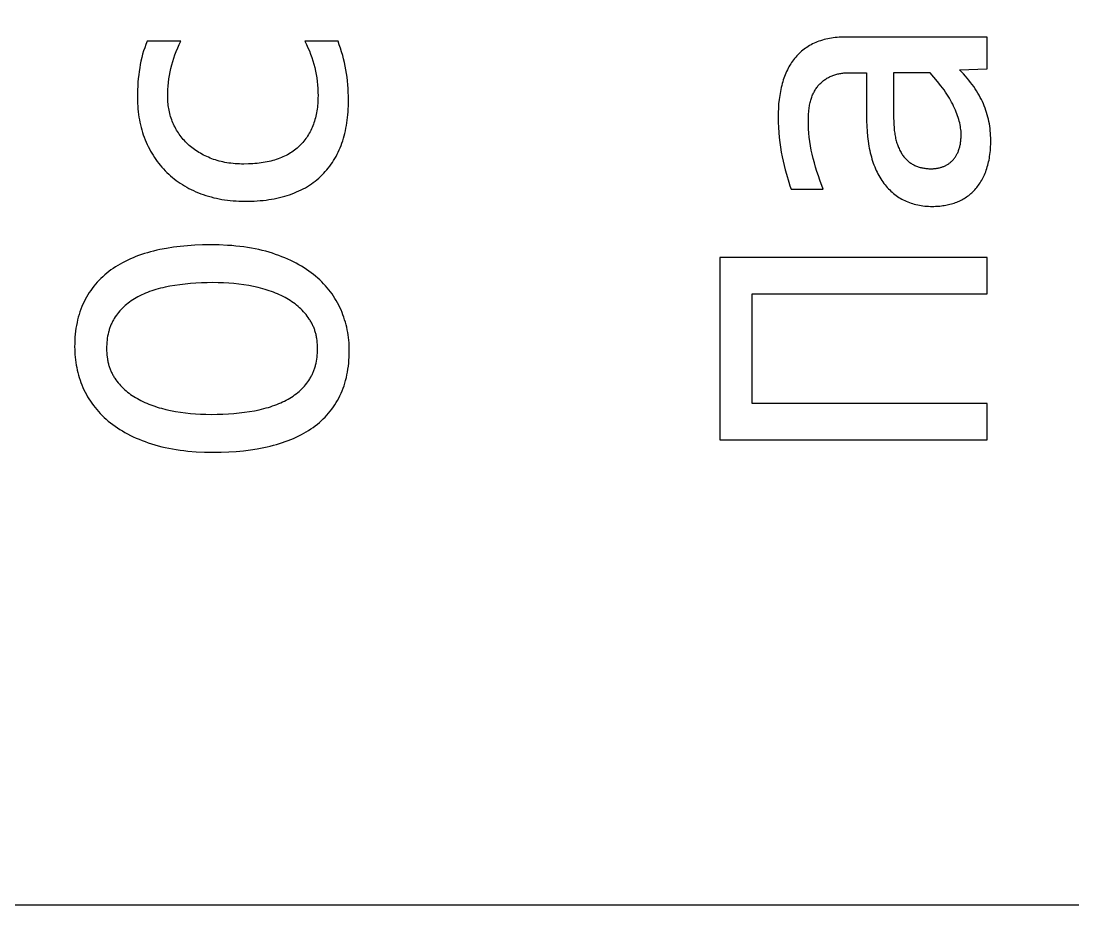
# Model space of a CAD drawing. Extents: x -175 to 175, y 1066 to 1531.
# Drawn here: x -87.3 to -8.6, y 1308 to 1374.1 of the extents above; entities that cross this region are included whole.
import ezdxf

# ---------------------------------------------------------------- set-up
doc = ezdxf.new("R2010")
doc.units = 0
doc.layers.add('DEFAULT', color=7, linetype='CONTINUOUS')

msp = doc.modelspace()

# ---------------------------------------------------------------- linework, layer by layer
at = {"layer": 'DEFAULT'}
for points in [[(-166, 1308), (145, 1308), (145, 1531), (-166, 1531)], [(-17.066, 1370.487), (-15, 1370.549), (-15, 1372.936), (-25.589, 1372.936), (-25.748, 1372.934), (-25.905, 1372.929), (-26.059, 1372.921), (-26.211, 1372.91), (-26.36, 1372.895), (-26.506, 1372.878), (-26.649, 1372.857), (-26.79, 1372.832), (-26.929, 1372.805), (-27.064, 1372.774), (-27.197, 1372.74), (-27.328, 1372.703), (-27.456, 1372.663), (-27.581, 1372.619), (-27.703, 1372.573), (-27.823, 1372.523), (-27.941, 1372.47), (-28.055, 1372.414), (-28.168, 1372.355), (-28.278, 1372.294), (-28.385, 1372.229), (-28.49, 1372.162), (-28.592, 1372.092), (-28.692, 1372.02), (-28.789, 1371.944), (-28.884, 1371.866), (-28.976, 1371.785), (-29.066, 1371.701), (-29.153, 1371.614), (-29.238, 1371.524), (-29.32, 1371.432), (-29.399, 1371.337), (-29.477, 1371.239), (-29.551, 1371.138), (-29.623, 1371.035), (-29.693, 1370.929), (-29.76, 1370.82), (-29.825, 1370.709), (-29.887, 1370.595), (-29.946, 1370.478), (-30.004, 1370.358), (-30.058, 1370.236), (-30.11, 1370.111), (-30.16, 1369.984), (-30.207, 1369.854), (-30.251, 1369.721), (-30.293, 1369.585), (-30.333, 1369.447), (-30.37, 1369.306), (-30.405, 1369.163), (-30.437, 1369.018), (-30.467, 1368.871), (-30.494, 1368.722), (-30.519, 1368.57), (-30.562, 1368.261), (-30.596, 1367.943), (-30.62, 1367.616), (-30.634, 1367.281), (-30.639, 1366.937), (-30.634, 1366.556), (-30.618, 1366.176), (-30.592, 1365.798), (-30.555, 1365.422), (-30.509, 1365.051), (-30.457, 1364.688), (-30.398, 1364.332), (-30.333, 1363.984), (-30.262, 1363.644), (-30.186, 1363.313), (-30.105, 1362.99), (-30.019, 1362.676), (-29.841, 1362.085), (-29.751, 1361.811), (-29.66, 1361.551), (-27.257, 1361.551), (-27.51, 1362.219), (-27.624, 1362.549), (-27.731, 1362.876), (-27.831, 1363.201), (-27.923, 1363.523), (-28.007, 1363.843), (-28.083, 1364.16), (-28.152, 1364.476), (-28.211, 1364.794), (-28.261, 1365.112), (-28.301, 1365.432), (-28.333, 1365.753), (-28.356, 1366.075), (-28.37, 1366.398), (-28.374, 1366.723), (-28.371, 1366.943), (-28.361, 1367.156), (-28.345, 1367.362), (-28.335, 1367.462), (-28.323, 1367.561), (-28.309, 1367.657), (-28.294, 1367.752), (-28.277, 1367.845), (-28.259, 1367.937), (-28.239, 1368.026), (-28.217, 1368.114), (-28.194, 1368.2), (-28.169, 1368.284), (-28.143, 1368.366), (-28.115, 1368.447), (-28.086, 1368.525), (-28.054, 1368.602), (-28.022, 1368.677), (-27.987, 1368.751), (-27.951, 1368.822), (-27.914, 1368.892), (-27.874, 1368.96), (-27.834, 1369.026), (-27.791, 1369.091), (-27.747, 1369.153), (-27.702, 1369.214), (-27.655, 1369.273), (-27.606, 1369.33), (-27.555, 1369.386), (-27.504, 1369.439), (-27.451, 1369.491), (-27.397, 1369.541), (-27.342, 1369.59), (-27.286, 1369.637), (-27.229, 1369.682), (-27.171, 1369.725), (-27.112, 1369.767), (-27.052, 1369.807), (-26.991, 1369.846), (-26.928, 1369.882), (-26.865, 1369.917), (-26.801, 1369.95), (-26.735, 1369.982), (-26.669, 1370.012), (-26.601, 1370.04), (-26.532, 1370.066), (-26.463, 1370.091), (-26.392, 1370.114), (-26.32, 1370.135), (-26.247, 1370.155), (-26.173, 1370.173), (-26.098, 1370.189), (-26.022, 1370.203), (-25.945, 1370.216), (-25.867, 1370.227), (-25.787, 1370.237), (-25.707, 1370.244), (-25.625, 1370.25), (-25.543, 1370.254), (-25.459, 1370.257), (-25.375, 1370.258), (-24.028, 1370.258), (-24.028, 1367.075), (-24.023, 1366.661), (-24.008, 1366.259), (-23.982, 1365.87), (-23.947, 1365.495), (-23.901, 1365.132), (-23.844, 1364.781), (-23.812, 1364.611), (-23.778, 1364.444), (-23.741, 1364.28), (-23.701, 1364.12), (-23.659, 1363.962), (-23.614, 1363.808), (-23.567, 1363.657), (-23.517, 1363.509), (-23.465, 1363.365), (-23.41, 1363.224), (-23.352, 1363.085), (-23.292, 1362.951), (-23.23, 1362.819), (-23.165, 1362.69), (-23.097, 1362.565), (-23.027, 1362.443), (-22.954, 1362.324), (-22.878, 1362.209), (-22.8, 1362.096), (-22.72, 1361.987), (-22.637, 1361.881), (-22.553, 1361.779), (-22.466, 1361.679), (-22.377, 1361.584), (-22.287, 1361.491), (-22.194, 1361.402), (-22.1, 1361.316), (-22.003, 1361.234), (-21.905, 1361.155), (-21.804, 1361.079), (-21.702, 1361.007), (-21.598, 1360.938), (-21.492, 1360.872), (-21.383, 1360.81), (-21.273, 1360.751), (-21.161, 1360.696), (-21.047, 1360.644), (-20.931, 1360.595), (-20.813, 1360.55), (-20.693, 1360.508), (-20.571, 1360.469), (-20.447, 1360.434), (-20.321, 1360.402), (-20.194, 1360.373), (-20.064, 1360.348), (-19.932, 1360.326), (-19.799, 1360.308), (-19.663, 1360.292), (-19.525, 1360.281), (-19.386, 1360.272), (-19.244, 1360.267), (-19.101, 1360.265), (-18.985, 1360.267), (-18.87, 1360.27), (-18.756, 1360.275), (-18.643, 1360.283), (-18.531, 1360.293), (-18.42, 1360.305), (-18.311, 1360.32), (-18.202, 1360.336), (-18.094, 1360.355), (-17.988, 1360.376), (-17.883, 1360.399), (-17.778, 1360.425), (-17.675, 1360.452), (-17.573, 1360.482), (-17.472, 1360.514), (-17.372, 1360.549), (-17.273, 1360.585), (-17.176, 1360.624), (-17.081, 1360.666), (-16.987, 1360.71), (-16.895, 1360.757), (-16.804, 1360.806), (-16.715, 1360.858), (-16.628, 1360.912), (-16.542, 1360.969), (-16.458, 1361.028), (-16.375, 1361.09), (-16.294, 1361.154), (-16.215, 1361.221), (-16.138, 1361.29), (-16.061, 1361.362), (-15.987, 1361.436), (-15.914, 1361.513), (-15.844, 1361.592), (-15.775, 1361.674), (-15.708, 1361.759), (-15.643, 1361.846), (-15.581, 1361.936), (-15.52, 1362.028), (-15.461, 1362.123), (-15.404, 1362.22), (-15.349, 1362.32), (-15.296, 1362.423), (-15.245, 1362.528), (-15.196, 1362.636), (-15.149, 1362.746), (-15.104, 1362.859), (-15.061, 1362.974), (-15.02, 1363.092), (-14.982, 1363.213), (-14.947, 1363.337), (-14.914, 1363.465), (-14.884, 1363.595), (-14.856, 1363.728), (-14.831, 1363.864), (-14.809, 1364.003), (-14.789, 1364.145), (-14.772, 1364.29), (-14.757, 1364.438), (-14.746, 1364.589), (-14.736, 1364.743), (-14.73, 1364.9), (-14.725, 1365.223), (-14.727, 1365.401), (-14.733, 1365.577), (-14.744, 1365.753), (-14.759, 1365.927), (-14.778, 1366.1), (-14.802, 1366.272), (-14.83, 1366.444), (-14.862, 1366.614), (-14.899, 1366.783), (-14.94, 1366.951), (-14.985, 1367.119), (-15.034, 1367.285), (-15.088, 1367.45), (-15.146, 1367.614), (-15.209, 1367.777), (-15.275, 1367.94), (-15.347, 1368.101), (-15.424, 1368.262), (-15.506, 1368.423), (-15.594, 1368.584), (-15.687, 1368.744), (-15.785, 1368.904), (-15.889, 1369.064), (-15.998, 1369.223), (-16.113, 1369.382), (-16.233, 1369.541), (-16.358, 1369.699), (-16.489, 1369.858), (-16.625, 1370.015), (-16.767, 1370.173), (-16.914, 1370.33)], [(-63.566, 1372.614), (-66.045, 1372.614), (-65.927, 1372.376), (-65.816, 1372.136), (-65.712, 1371.893), (-65.617, 1371.648), (-65.529, 1371.402), (-65.448, 1371.153), (-65.376, 1370.901), (-65.311, 1370.648), (-65.253, 1370.393), (-65.204, 1370.135), (-65.161, 1369.875), (-65.127, 1369.613), (-65.1, 1369.349), (-65.081, 1369.083), (-65.07, 1368.815), (-65.066, 1368.544), (-65.067, 1368.395), (-65.071, 1368.248), (-65.078, 1368.103), (-65.087, 1367.96), (-65.1, 1367.819), (-65.114, 1367.68), (-65.132, 1367.543), (-65.152, 1367.408), (-65.175, 1367.276), (-65.201, 1367.145), (-65.229, 1367.016), (-65.261, 1366.89), (-65.294, 1366.765), (-65.331, 1366.642), (-65.37, 1366.522), (-65.412, 1366.404), (-65.457, 1366.287), (-65.504, 1366.173), (-65.554, 1366.061), (-65.607, 1365.95), (-65.662, 1365.842), (-65.72, 1365.736), (-65.781, 1365.632), (-65.845, 1365.53), (-65.911, 1365.43), (-65.98, 1365.332), (-66.052, 1365.236), (-66.126, 1365.142), (-66.203, 1365.05), (-66.283, 1364.961), (-66.365, 1364.873), (-66.451, 1364.787), (-66.539, 1364.704), (-66.629, 1364.623), (-66.723, 1364.545), (-66.819, 1364.47), (-66.918, 1364.397), (-67.019, 1364.327), (-67.124, 1364.26), (-67.231, 1364.195), (-67.34, 1364.133), (-67.453, 1364.073), (-67.568, 1364.016), (-67.686, 1363.962), (-67.807, 1363.91), (-67.93, 1363.862), (-68.057, 1363.815), (-68.186, 1363.772), (-68.317, 1363.731), (-68.452, 1363.692), (-68.589, 1363.657), (-68.729, 1363.623), (-68.871, 1363.593), (-69.017, 1363.565), (-69.165, 1363.54), (-69.316, 1363.518), (-69.469, 1363.498), (-69.625, 1363.481), (-69.784, 1363.466), (-69.946, 1363.454), (-70.278, 1363.438), (-70.621, 1363.433), (-70.786, 1363.435), (-70.949, 1363.439), (-71.11, 1363.447), (-71.269, 1363.458), (-71.426, 1363.472), (-71.58, 1363.489), (-71.733, 1363.509), (-71.883, 1363.533), (-72.031, 1363.559), (-72.177, 1363.588), (-72.321, 1363.621), (-72.463, 1363.657), (-72.602, 1363.696), (-72.739, 1363.738), (-72.875, 1363.783), (-73.008, 1363.831), (-73.138, 1363.882), (-73.267, 1363.935), (-73.392, 1363.99), (-73.515, 1364.048), (-73.636, 1364.108), (-73.754, 1364.17), (-73.87, 1364.235), (-73.983, 1364.301), (-74.094, 1364.37), (-74.202, 1364.442), (-74.308, 1364.515), (-74.411, 1364.591), (-74.511, 1364.669), (-74.609, 1364.75), (-74.705, 1364.832), (-74.798, 1364.917), (-74.888, 1365.004), (-74.976, 1365.093), (-75.061, 1365.183), (-75.144, 1365.276), (-75.223, 1365.369), (-75.3, 1365.465), (-75.375, 1365.562), (-75.446, 1365.661), (-75.515, 1365.762), (-75.582, 1365.865), (-75.645, 1365.969), (-75.706, 1366.075), (-75.764, 1366.183), (-75.82, 1366.292), (-75.873, 1366.404), (-75.923, 1366.516), (-75.97, 1366.631), (-76.014, 1366.746), (-76.055, 1366.862), (-76.093, 1366.979), (-76.128, 1367.097), (-76.161, 1367.215), (-76.189, 1367.335), (-76.215, 1367.456), (-76.238, 1367.577), (-76.258, 1367.699), (-76.275, 1367.823), (-76.289, 1367.947), (-76.299, 1368.072), (-76.307, 1368.198), (-76.311, 1368.324), (-76.313, 1368.452), (-76.309, 1368.727), (-76.298, 1368.999), (-76.28, 1369.269), (-76.254, 1369.537), (-76.22, 1369.802), (-76.18, 1370.066), (-76.131, 1370.328), (-76.076, 1370.587), (-76.012, 1370.844), (-75.939, 1371.101), (-75.858, 1371.356), (-75.768, 1371.61), (-75.669, 1371.863), (-75.561, 1372.115), (-75.444, 1372.365), (-75.318, 1372.614), (-77.858, 1372.614), (-77.951, 1372.376), (-78.036, 1372.134), (-78.115, 1371.89), (-78.187, 1371.643), (-78.253, 1371.393), (-78.312, 1371.14), (-78.364, 1370.884), (-78.409, 1370.625), (-78.449, 1370.363), (-78.483, 1370.095), (-78.512, 1369.823), (-78.536, 1369.546), (-78.554, 1369.265), (-78.567, 1368.978), (-78.575, 1368.687), (-78.578, 1368.391), (-78.575, 1368.178), (-78.569, 1367.967), (-78.557, 1367.758), (-78.542, 1367.552), (-78.522, 1367.348), (-78.497, 1367.146), (-78.468, 1366.947), (-78.434, 1366.75), (-78.396, 1366.555), (-78.354, 1366.362), (-78.306, 1366.172), (-78.255, 1365.984), (-78.199, 1365.798), (-78.138, 1365.614), (-78.073, 1365.433), (-78.004, 1365.254), (-77.93, 1365.078), (-77.853, 1364.904), (-77.772, 1364.734), (-77.687, 1364.567), (-77.598, 1364.403), (-77.506, 1364.243), (-77.409, 1364.085), (-77.309, 1363.93), (-77.206, 1363.779), (-77.098, 1363.631), (-76.987, 1363.485), (-76.872, 1363.343), (-76.753, 1363.204), (-76.631, 1363.068), (-76.504, 1362.935), (-76.374, 1362.806), (-76.24, 1362.679), (-76.103, 1362.557), (-75.963, 1362.437), (-75.819, 1362.322), (-75.672, 1362.21), (-75.522, 1362.101), (-75.368, 1361.996), (-75.211, 1361.895), (-75.051, 1361.798), (-74.887, 1361.703), (-74.72, 1361.613), (-74.549, 1361.526), (-74.376, 1361.443), (-74.198, 1361.363), (-74.018, 1361.287), (-73.834, 1361.214), (-73.647, 1361.146), (-73.458, 1361.082), (-73.266, 1361.022), (-73.071, 1360.967), (-72.873, 1360.916), (-72.673, 1360.869), (-72.471, 1360.827), (-72.265, 1360.79), (-72.058, 1360.756), (-71.847, 1360.728), (-71.634, 1360.703), (-71.418, 1360.683), (-71.2, 1360.668), (-70.979, 1360.657), (-70.755, 1360.65), (-70.529, 1360.648), (-70.061, 1360.656), (-69.833, 1360.665), (-69.608, 1360.679), (-69.387, 1360.696), (-69.17, 1360.717), (-68.956, 1360.742), (-68.745, 1360.771), (-68.538, 1360.804), (-68.335, 1360.84), (-68.135, 1360.88), (-67.939, 1360.925), (-67.746, 1360.973), (-67.557, 1361.024), (-67.371, 1361.08), (-67.189, 1361.14), (-67.01, 1361.203), (-66.836, 1361.27), (-66.664, 1361.341), (-66.496, 1361.416), (-66.332, 1361.495), (-66.171, 1361.577), (-66.014, 1361.664), (-65.861, 1361.754), (-65.711, 1361.848), (-65.564, 1361.946), (-65.421, 1362.048), (-65.282, 1362.154), (-65.146, 1362.263), (-65.014, 1362.376), (-64.885, 1362.493), (-64.76, 1362.614), (-64.638, 1362.739), (-64.521, 1362.867), (-64.407, 1362.998), (-64.297, 1363.132), (-64.191, 1363.27), (-64.089, 1363.411), (-63.991, 1363.555), (-63.896, 1363.702), (-63.806, 1363.853), (-63.719, 1364.007), (-63.636, 1364.164), (-63.557, 1364.325), (-63.482, 1364.489), (-63.41, 1364.656), (-63.343, 1364.826), (-63.279, 1365), (-63.22, 1365.177), (-63.164, 1365.357), (-63.112, 1365.54), (-63.063, 1365.727), (-63.019, 1365.917), (-62.979, 1366.11), (-62.942, 1366.307), (-62.909, 1366.506), (-62.88, 1366.709), (-62.855, 1366.916), (-62.834, 1367.125), (-62.817, 1367.338), (-62.803, 1367.555), (-62.793, 1367.774), (-62.786, 1368.223), (-62.789, 1368.512), (-62.798, 1368.8), (-62.813, 1369.085), (-62.834, 1369.368), (-62.86, 1369.649), (-62.893, 1369.928), (-62.932, 1370.205), (-62.977, 1370.48), (-63.028, 1370.752), (-63.086, 1371.023), (-63.15, 1371.293), (-63.22, 1371.56), (-63.297, 1371.826), (-63.38, 1372.091), (-63.47, 1372.353)], [(-21.993, 1366.876), (-21.99, 1366.632), (-21.981, 1366.396), (-21.965, 1366.169), (-21.943, 1365.95), (-21.915, 1365.74), (-21.899, 1365.639), (-21.881, 1365.539), (-21.862, 1365.442), (-21.841, 1365.346), (-21.818, 1365.253), (-21.794, 1365.162), (-21.769, 1365.073), (-21.742, 1364.986), (-21.714, 1364.902), (-21.684, 1364.819), (-21.653, 1364.738), (-21.621, 1364.659), (-21.588, 1364.583), (-21.553, 1364.508), (-21.517, 1364.435), (-21.48, 1364.365), (-21.441, 1364.296), (-21.401, 1364.23), (-21.36, 1364.165), (-21.317, 1364.103), (-21.273, 1364.042), (-21.228, 1363.984), (-21.182, 1363.927), (-21.134, 1363.873), (-21.085, 1363.82), (-21.035, 1363.769), (-20.984, 1363.72), (-20.932, 1363.673), (-20.879, 1363.628), (-20.824, 1363.584), (-20.769, 1363.543), (-20.712, 1363.503), (-20.654, 1363.465), (-20.595, 1363.429), (-20.535, 1363.395), (-20.474, 1363.362), (-20.412, 1363.332), (-20.348, 1363.303), (-20.284, 1363.276), (-20.218, 1363.251), (-20.151, 1363.228), (-20.084, 1363.206), (-20.015, 1363.186), (-19.945, 1363.168), (-19.875, 1363.151), (-19.803, 1363.137), (-19.73, 1363.124), (-19.657, 1363.112), (-19.582, 1363.103), (-19.506, 1363.095), (-19.429, 1363.089), (-19.351, 1363.085), (-19.273, 1363.082), (-19.193, 1363.081), (-19.137, 1363.082), (-19.082, 1363.083), (-19.028, 1363.086), (-18.973, 1363.09), (-18.919, 1363.095), (-18.865, 1363.1), (-18.812, 1363.107), (-18.759, 1363.116), (-18.706, 1363.125), (-18.653, 1363.135), (-18.601, 1363.146), (-18.549, 1363.159), (-18.497, 1363.172), (-18.446, 1363.187), (-18.394, 1363.202), (-18.344, 1363.219), (-18.293, 1363.237), (-18.244, 1363.256), (-18.195, 1363.276), (-18.147, 1363.298), (-18.099, 1363.321), (-18.052, 1363.346), (-18.006, 1363.372), (-17.961, 1363.399), (-17.916, 1363.427), (-17.873, 1363.457), (-17.829, 1363.488), (-17.787, 1363.52), (-17.745, 1363.554), (-17.704, 1363.589), (-17.664, 1363.625), (-17.624, 1363.663), (-17.586, 1363.702), (-17.548, 1363.742), (-17.511, 1363.784), (-17.476, 1363.827), (-17.441, 1363.872), (-17.407, 1363.918), (-17.375, 1363.966), (-17.343, 1364.015), (-17.313, 1364.065), (-17.283, 1364.117), (-17.254, 1364.17), (-17.227, 1364.225), (-17.2, 1364.281), (-17.175, 1364.339), (-17.15, 1364.398), (-17.127, 1364.458), (-17.105, 1364.52), (-17.084, 1364.584), (-17.065, 1364.649), (-17.047, 1364.717), (-17.03, 1364.785), (-17.015, 1364.856), (-17.001, 1364.928), (-16.989, 1365.002), (-16.979, 1365.077), (-16.969, 1365.154), (-16.961, 1365.233), (-16.955, 1365.313), (-16.95, 1365.395), (-16.946, 1365.479), (-16.943, 1365.652), (-16.944, 1365.71), (-16.946, 1365.768), (-16.948, 1365.826), (-16.952, 1365.886), (-16.963, 1366.006), (-16.978, 1366.128), (-16.998, 1366.252), (-17.022, 1366.378), (-17.05, 1366.506), (-17.083, 1366.637), (-17.12, 1366.77), (-17.162, 1366.904), (-17.207, 1367.041), (-17.258, 1367.18), (-17.312, 1367.321), (-17.371, 1367.464), (-17.434, 1367.609), (-17.502, 1367.756), (-17.574, 1367.905), (-17.652, 1368.054), (-17.734, 1368.205), (-17.822, 1368.357), (-17.915, 1368.51), (-18.012, 1368.664), (-18.115, 1368.819), (-18.223, 1368.974), (-18.336, 1369.131), (-18.454, 1369.289), (-18.706, 1369.608), (-18.977, 1369.931), (-19.269, 1370.258), (-21.993, 1370.258)], [(-73.13, 1357.389), (-73.712, 1357.381), (-74.279, 1357.36), (-74.831, 1357.323), (-75.368, 1357.272), (-75.89, 1357.206), (-76.398, 1357.126), (-76.891, 1357.031), (-77.132, 1356.978), (-77.369, 1356.922), (-77.602, 1356.862), (-77.83, 1356.798), (-78.054, 1356.73), (-78.274, 1356.658), (-78.489, 1356.583), (-78.7, 1356.504), (-78.906, 1356.421), (-79.107, 1356.335), (-79.305, 1356.244), (-79.497, 1356.15), (-79.686, 1356.052), (-79.869, 1355.951), (-80.048, 1355.845), (-80.223, 1355.736), (-80.394, 1355.623), (-80.559, 1355.507), (-80.72, 1355.386), (-80.877, 1355.262), (-81.029, 1355.134), (-81.176, 1355.002), (-81.318, 1354.866), (-81.456, 1354.727), (-81.588, 1354.584), (-81.717, 1354.437), (-81.84, 1354.287), (-81.959, 1354.132), (-82.073, 1353.974), (-82.182, 1353.812), (-82.286, 1353.647), (-82.386, 1353.477), (-82.481, 1353.304), (-82.572, 1353.127), (-82.657, 1352.946), (-82.737, 1352.762), (-82.811, 1352.573), (-82.879, 1352.381), (-82.943, 1352.184), (-83, 1351.984), (-83.053, 1351.78), (-83.099, 1351.572), (-83.141, 1351.36), (-83.176, 1351.144), (-83.207, 1350.925), (-83.231, 1350.701), (-83.251, 1350.474), (-83.264, 1350.242), (-83.273, 1350.007), (-83.275, 1349.768), (-83.273, 1349.568), (-83.266, 1349.369), (-83.254, 1349.172), (-83.237, 1348.975), (-83.215, 1348.78), (-83.188, 1348.587), (-83.157, 1348.394), (-83.121, 1348.204), (-83.079, 1348.014), (-83.033, 1347.826), (-82.983, 1347.638), (-82.927, 1347.453), (-82.866, 1347.268), (-82.801, 1347.085), (-82.731, 1346.903), (-82.656, 1346.723), (-82.576, 1346.545), (-82.49, 1346.369), (-82.4, 1346.196), (-82.305, 1346.026), (-82.204, 1345.859), (-82.098, 1345.695), (-81.987, 1345.533), (-81.871, 1345.375), (-81.75, 1345.219), (-81.624, 1345.065), (-81.493, 1344.915), (-81.356, 1344.768), (-81.214, 1344.623), (-81.067, 1344.481), (-80.915, 1344.342), (-80.758, 1344.206), (-80.596, 1344.073), (-80.428, 1343.943), (-80.255, 1343.817), (-80.077, 1343.695), (-79.893, 1343.576), (-79.704, 1343.46), (-79.51, 1343.348), (-79.31, 1343.24), (-79.105, 1343.135), (-78.895, 1343.034), (-78.679, 1342.936), (-78.459, 1342.842), (-78.232, 1342.751), (-78.001, 1342.664), (-77.764, 1342.58), (-77.522, 1342.5), (-77.274, 1342.424), (-77.021, 1342.353), (-76.763, 1342.286), (-76.498, 1342.225), (-76.229, 1342.169), (-75.954, 1342.117), (-75.673, 1342.071), (-75.387, 1342.029), (-75.096, 1341.992), (-74.798, 1341.96), (-74.188, 1341.911), (-73.555, 1341.882), (-72.901, 1341.872), (-72.315, 1341.879), (-71.745, 1341.901), (-71.189, 1341.937), (-70.649, 1341.987), (-70.124, 1342.052), (-69.614, 1342.13), (-69.119, 1342.224), (-68.877, 1342.276), (-68.639, 1342.331), (-68.405, 1342.391), (-68.175, 1342.454), (-67.95, 1342.52), (-67.73, 1342.591), (-67.514, 1342.665), (-67.302, 1342.743), (-67.095, 1342.825), (-66.893, 1342.911), (-66.694, 1343), (-66.501, 1343.093), (-66.312, 1343.19), (-66.127, 1343.291), (-65.947, 1343.395), (-65.771, 1343.504), (-65.6, 1343.616), (-65.433, 1343.731), (-65.271, 1343.851), (-65.114, 1343.974), (-64.961, 1344.102), (-64.814, 1344.233), (-64.671, 1344.367), (-64.533, 1344.506), (-64.4, 1344.649), (-64.272, 1344.795), (-64.149, 1344.945), (-64.03, 1345.099), (-63.916, 1345.257), (-63.808, 1345.419), (-63.704, 1345.584), (-63.605, 1345.753), (-63.51, 1345.926), (-63.421, 1346.103), (-63.336, 1346.284), (-63.258, 1346.469), (-63.184, 1346.657), (-63.116, 1346.85), (-63.054, 1347.046), (-62.997, 1347.246), (-62.945, 1347.45), (-62.899, 1347.658), (-62.858, 1347.87), (-62.822, 1348.086), (-62.793, 1348.306), (-62.768, 1348.529), (-62.749, 1348.757), (-62.735, 1348.988), (-62.727, 1349.223), (-62.725, 1349.462), (-62.727, 1349.662), (-62.734, 1349.861), (-62.746, 1350.059), (-62.763, 1350.255), (-62.785, 1350.451), (-62.812, 1350.645), (-62.843, 1350.837), (-62.879, 1351.029), (-62.921, 1351.219), (-62.967, 1351.408), (-63.017, 1351.595), (-63.073, 1351.782), (-63.134, 1351.967), (-63.199, 1352.151), (-63.269, 1352.334), (-63.344, 1352.515), (-63.424, 1352.694), (-63.51, 1352.871), (-63.6, 1353.044), (-63.695, 1353.215), (-63.796, 1353.383), (-63.902, 1353.548), (-64.013, 1353.71), (-64.129, 1353.869), (-64.25, 1354.026), (-64.376, 1354.179), (-64.507, 1354.33), (-64.644, 1354.477), (-64.786, 1354.622), (-64.933, 1354.764), (-65.085, 1354.904), (-65.242, 1355.04), (-65.404, 1355.173), (-65.572, 1355.303), (-65.745, 1355.429), (-65.923, 1355.551), (-66.107, 1355.671), (-66.296, 1355.786), (-66.49, 1355.899), (-66.69, 1356.008), (-66.895, 1356.113), (-67.105, 1356.215), (-67.321, 1356.313), (-67.541, 1356.408), (-67.768, 1356.5), (-67.999, 1356.588), (-68.236, 1356.673), (-68.478, 1356.754), (-68.726, 1356.831), (-68.979, 1356.902), (-69.239, 1356.969), (-69.503, 1357.031), (-69.774, 1357.089), (-70.05, 1357.141), (-70.333, 1357.188), (-70.621, 1357.23), (-70.914, 1357.267), (-71.213, 1357.299), (-71.519, 1357.327), (-71.829, 1357.349), (-72.468, 1357.379)], [(-15, 1356.44), (-35, 1356.44), (-35, 1342.79), (-15, 1342.79), (-15, 1345.514), (-32.582, 1345.514), (-32.582, 1353.716), (-15, 1353.716)], [(-72.931, 1354.558), (-73.366, 1354.554), (-73.792, 1354.541), (-74.209, 1354.52), (-74.616, 1354.491), (-75.014, 1354.453), (-75.403, 1354.407), (-75.782, 1354.353), (-76.152, 1354.29), (-76.511, 1354.218), (-76.686, 1354.178), (-76.858, 1354.136), (-77.026, 1354.09), (-77.191, 1354.043), (-77.353, 1353.993), (-77.512, 1353.94), (-77.668, 1353.885), (-77.821, 1353.827), (-77.97, 1353.766), (-78.116, 1353.703), (-78.259, 1353.638), (-78.399, 1353.569), (-78.536, 1353.499), (-78.669, 1353.425), (-78.8, 1353.349), (-78.926, 1353.271), (-79.049, 1353.19), (-79.168, 1353.105), (-79.283, 1353.019), (-79.395, 1352.929), (-79.503, 1352.837), (-79.607, 1352.743), (-79.707, 1352.645), (-79.804, 1352.545), (-79.897, 1352.442), (-79.986, 1352.337), (-80.072, 1352.228), (-80.154, 1352.117), (-80.232, 1352.004), (-80.307, 1351.888), (-80.343, 1351.828), (-80.377, 1351.768), (-80.411, 1351.708), (-80.443, 1351.646), (-80.474, 1351.584), (-80.504, 1351.521), (-80.533, 1351.457), (-80.561, 1351.393), (-80.588, 1351.327), (-80.613, 1351.261), (-80.638, 1351.194), (-80.661, 1351.127), (-80.683, 1351.058), (-80.704, 1350.989), (-80.724, 1350.92), (-80.743, 1350.849), (-80.777, 1350.705), (-80.807, 1350.559), (-80.832, 1350.409), (-80.852, 1350.256), (-80.868, 1350.101), (-80.879, 1349.942), (-80.886, 1349.78), (-80.888, 1349.615), (-80.886, 1349.456), (-80.879, 1349.299), (-80.867, 1349.146), (-80.85, 1348.995), (-80.828, 1348.847), (-80.815, 1348.774), (-80.801, 1348.702), (-80.786, 1348.63), (-80.77, 1348.559), (-80.752, 1348.489), (-80.733, 1348.42), (-80.713, 1348.351), (-80.692, 1348.283), (-80.67, 1348.216), (-80.646, 1348.149), (-80.621, 1348.083), (-80.595, 1348.018), (-80.568, 1347.953), (-80.54, 1347.889), (-80.51, 1347.826), (-80.479, 1347.764), (-80.447, 1347.702), (-80.414, 1347.641), (-80.379, 1347.581), (-80.344, 1347.521), (-80.307, 1347.462), (-80.269, 1347.404), (-80.189, 1347.29), (-80.107, 1347.178), (-80.021, 1347.068), (-79.931, 1346.962), (-79.838, 1346.857), (-79.741, 1346.756), (-79.641, 1346.657), (-79.538, 1346.56), (-79.431, 1346.467), (-79.321, 1346.375), (-79.207, 1346.287), (-79.089, 1346.2), (-78.969, 1346.117), (-78.844, 1346.036), (-78.717, 1345.957), (-78.585, 1345.881), (-78.451, 1345.808), (-78.314, 1345.737), (-78.174, 1345.668), (-78.031, 1345.602), (-77.885, 1345.538), (-77.736, 1345.477), (-77.584, 1345.418), (-77.43, 1345.361), (-77.273, 1345.307), (-77.112, 1345.255), (-76.949, 1345.205), (-76.783, 1345.158), (-76.443, 1345.071), (-76.091, 1344.994), (-75.731, 1344.926), (-75.365, 1344.867), (-74.993, 1344.817), (-74.616, 1344.776), (-74.234, 1344.744), (-73.846, 1344.721), (-73.452, 1344.708), (-73.054, 1344.703), (-72.615, 1344.707), (-72.186, 1344.72), (-71.766, 1344.742), (-71.357, 1344.772), (-70.957, 1344.811), (-70.567, 1344.858), (-70.187, 1344.914), (-69.817, 1344.979), (-69.458, 1345.052), (-69.284, 1345.093), (-69.112, 1345.136), (-68.944, 1345.181), (-68.779, 1345.229), (-68.618, 1345.28), (-68.459, 1345.332), (-68.304, 1345.388), (-68.152, 1345.445), (-68.003, 1345.506), (-67.857, 1345.568), (-67.715, 1345.633), (-67.576, 1345.701), (-67.44, 1345.771), (-67.308, 1345.843), (-67.178, 1345.918), (-67.053, 1345.996), (-66.931, 1346.076), (-66.813, 1346.159), (-66.698, 1346.245), (-66.587, 1346.333), (-66.48, 1346.425), (-66.376, 1346.518), (-66.276, 1346.615), (-66.18, 1346.714), (-66.087, 1346.816), (-65.998, 1346.921), (-65.912, 1347.028), (-65.831, 1347.138), (-65.752, 1347.25), (-65.678, 1347.366), (-65.642, 1347.424), (-65.607, 1347.484), (-65.574, 1347.544), (-65.542, 1347.605), (-65.51, 1347.667), (-65.48, 1347.729), (-65.451, 1347.792), (-65.423, 1347.856), (-65.397, 1347.921), (-65.371, 1347.986), (-65.347, 1348.053), (-65.324, 1348.12), (-65.301, 1348.187), (-65.28, 1348.256), (-65.261, 1348.325), (-65.242, 1348.395), (-65.224, 1348.465), (-65.208, 1348.537), (-65.178, 1348.682), (-65.153, 1348.83), (-65.133, 1348.981), (-65.117, 1349.135), (-65.105, 1349.292), (-65.099, 1349.452), (-65.096, 1349.615), (-65.099, 1349.774), (-65.106, 1349.931), (-65.118, 1350.085), (-65.135, 1350.236), (-65.157, 1350.384), (-65.17, 1350.457), (-65.184, 1350.53), (-65.199, 1350.601), (-65.215, 1350.672), (-65.233, 1350.743), (-65.251, 1350.813), (-65.271, 1350.882), (-65.292, 1350.95), (-65.315, 1351.017), (-65.338, 1351.084), (-65.363, 1351.151), (-65.389, 1351.216), (-65.417, 1351.281), (-65.445, 1351.345), (-65.475, 1351.409), (-65.506, 1351.472), (-65.538, 1351.534), (-65.571, 1351.595), (-65.605, 1351.656), (-65.641, 1351.716), (-65.678, 1351.775), (-65.716, 1351.834), (-65.795, 1351.949), (-65.878, 1352.062), (-65.964, 1352.172), (-66.054, 1352.28), (-66.147, 1352.385), (-66.243, 1352.488), (-66.343, 1352.588), (-66.447, 1352.685), (-66.554, 1352.78), (-66.664, 1352.872), (-66.778, 1352.962), (-66.895, 1353.049), (-67.016, 1353.134), (-67.14, 1353.216), (-67.268, 1353.295), (-67.399, 1353.372), (-67.534, 1353.446), (-67.671, 1353.518), (-67.811, 1353.587), (-67.954, 1353.654), (-68.099, 1353.719), (-68.248, 1353.781), (-68.399, 1353.841), (-68.553, 1353.898), (-68.71, 1353.953), (-68.869, 1354.005), (-69.032, 1354.055), (-69.197, 1354.102), (-69.365, 1354.147), (-69.536, 1354.189), (-69.886, 1354.267), (-70.245, 1354.335), (-70.61, 1354.394), (-70.981, 1354.444), (-71.359, 1354.485), (-71.743, 1354.517), (-72.133, 1354.54), (-72.529, 1354.553)]]:
    msp.add_lwpolyline(points, close=True, dxfattribs=at)

doc.saveas('drawing.dxf')
